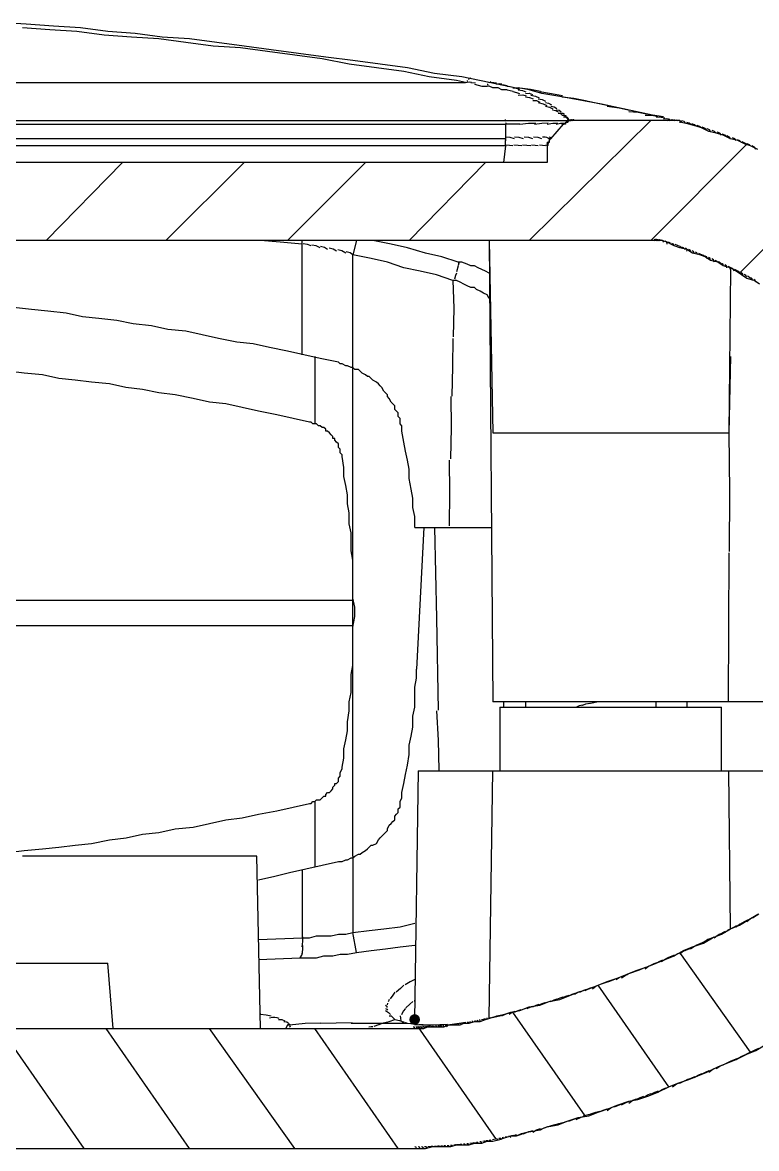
# Model space of a CAD drawing. Header units: millimetres. Extents: x 9 to 367, y 9 to 251.
# Drawn here: x 89.66 to 106.78, y 26.5 to 52.75 of the extents above; entities that cross this region are included whole.
import ezdxf

# ---------------------------------------------------------------- set-up
doc = ezdxf.new("R2010")
doc.units = ezdxf.units.MM
doc.layers.add('图层 1', color=7, linetype='Continuous')

msp = doc.modelspace()

# ---------------------------------------------------------------- hatches: boundary and pattern name
at = {"layer": '图层 1'}
h = msp.add_hatch(color=7, dxfattribs=at)
edge = h.paths.add_edge_path()
edge.add_arc((98.806035, 29.506192), 0.12506, 0, 360)

# ---------------------------------------------------------------- linework, layer by layer
at = {"layer": '图层 1', "color": 7, "lineweight": 25}
for points in [[(101.134404, 51.223404), (100.541737, 51.350051), (99.906737, 51.477404), (99.271737, 51.562071), (98.636737, 51.688718), (98.001737, 51.773737), (97.366737, 51.858404), (96.731737, 51.943071), (96.096737, 52.027737), (95.461737, 52.112404), (94.826737, 52.197071), (94.191737, 52.281737), (93.556737, 52.366404), (92.921737, 52.408384), (92.286737, 52.493404), (91.651737, 52.535737), (91.016737, 52.620404), (90.381737, 52.662737), (89.746737, 52.705071), (89.111737, 52.747051)], [(99.779596, 51.392561), (99.144596, 51.477227), (98.551929, 51.60458), (97.916929, 51.688894), (97.281929, 51.773561), (96.646929, 51.900561), (96.011929, 51.98558), (95.376929, 52.069894), (94.741929, 52.154561), (94.106929, 52.196894), (93.471929, 52.281914), (92.836929, 52.36658), (92.201929, 52.408561), (91.566929, 52.450894), (90.931929, 52.535561), (90.296929, 52.577894), (89.661929, 52.620228)], [(100.118263, 51.434929), (100.10521, 51.447277), (100.092157, 51.443749)], [(64.812404, 51.350192), (99.991404, 51.350192)], [(99.991298, 51.350192), (99.779631, 51.392526)], [(99.991298, 51.350192), (100.075391, 51.361349), (100.128529, 51.355837)], [(100.033702, 51.392561), (100.032644, 51.372805)], [(100.076071, 51.434929), (100.063018, 51.417996)], [(100.118263, 51.350192), (100.224449, 51.338903)], [(100.203, 51.308141), (100.372333, 51.265808)], [(100.372333, 51.265772), (100.499333, 51.265772)], [(100.499298, 51.308141), (100.515305, 51.310258), (100.505648, 51.291208)], [(100.711, 51.223404), (100.626333, 51.223404), (100.541667, 51.265737), (100.499333, 51.265737)], [(100.541667, 51.350192), (100.536728, 51.335023)], [(100.584035, 51.350192), (100.578832, 51.363069), (100.566749, 51.36007)], [(100.584035, 51.350192), (100.651725, 51.352265), (100.711741, 51.342431)], [(100.837929, 51.181035), (100.753263, 51.223369), (100.710929, 51.223369)], [(100.711, 51.308141), (100.773662, 51.324369), (100.835531, 51.314138)], [(100.795561, 51.308141), (100.896014, 51.296676), (100.966305, 51.279919)], [(100.965071, 51.181035), (100.880404, 51.181035), (100.838071, 51.181035)], [(100.965071, 51.265772), (101.035097, 51.25832), (101.104065, 51.238961)], [(100.965071, 51.181035), (101.105829, 51.143288)], [(101.092035, 51.223404), (101.174938, 51.213173), (101.248316, 51.190243)], [(101.134404, 51.223404), (101.219071, 51.223404)], [(101.218965, 51.181035), (101.3203, 51.16128), (101.398881, 51.133058)], [(101.473035, 51.181035), (101.219035, 51.223369)], [(101.261333, 51.223404), (101.508851, 51.1928), (101.742875, 51.148968)], [(101.769333, 51.096263), (101.473, 51.180929)], [(101.092035, 51.138667), (101.177231, 51.118161), (101.251844, 51.093158)], [(101.218965, 51.053894), (101.325019, 51.059671), (101.405937, 51.034491)], [(101.388298, 51.096263), (101.475081, 51.096483), (101.553398, 51.067335)], [(101.388298, 51.011526), (101.483901, 50.99887), (101.565745, 50.967428)], [(101.515263, 51.053894), (101.626608, 51.029464), (101.708585, 50.992864)], [(101.557631, 50.927141), (101.645605, 50.926039), (101.726965, 50.892922)], [(101.684737, 50.96951), (101.781442, 50.950239), (101.859362, 50.911654)], [(101.726965, 51.138667), (101.997942, 51.096069), (102.256484, 51.044475)], [(102.234929, 51.011526), (101.769263, 51.096192)], [(102.234929, 51.011526), (102.518651, 50.985155), (102.785968, 50.932856)], [(103.166298, 50.842369), (102.234965, 51.011349)], [(102.785298, 50.927141), (103.326812, 50.816369)], [(101.684737, 50.884737), (101.800713, 50.852943), (101.884409, 50.813476)], [(101.853894, 50.884737), (101.929741, 50.866437), (102.000297, 50.826176)], [(101.853894, 50.8), (101.953554, 50.77288), (102.02993, 50.734383)], [(101.981035, 50.8), (102.060454, 50.781788), (102.124263, 50.742144)], [(102.023404, 50.715263), (102.090784, 50.697007), (102.152873, 50.663404)], [(102.107965, 50.715263), (102.172479, 50.702122), (102.224029, 50.667285)], [(104.351596, 50.588474), (103.166263, 50.842474)], [(103.293263, 50.8), (103.571252, 50.759431), (103.823841, 50.706161)], [(103.801404, 50.672859), (104.015584, 50.658704), (104.213096, 50.618884)], [(62.526404, 50.461333), (102.446737, 50.461333)], [(100.922702, 50.461333), (100.926406, 50.486425)], [(100.922702, 50.461333), (100.929052, 50.451103)], [(100.922702, 50.418965), (100.930816, 50.400267)], [(101.261333, 50.376596), (101.456816, 50.400453), (101.630339, 50.404466)], [(101.6, 50.376596), (101.772552, 50.401202), (101.922086, 50.405171)], [(101.896263, 50.376596), (102.028863, 50.401908), (102.142149, 50.404466)], [(102.107965, 50.376596), (102.204582, 50.399306), (102.275534, 50.402702)], [(102.150369, 50.63049), (102.200551, 50.630226), (102.248088, 50.60509)], [(102.192737, 50.63049), (102.257119, 50.633004), (102.297159, 50.607207)], [(102.234929, 50.588474), (102.280482, 50.581551), (102.316774, 50.560605)], [(102.234929, 50.376596), (102.289434, 50.400144), (102.313246, 50.401996)], [(102.277298, 50.588474), (102.320205, 50.582301), (102.347501, 50.561311)], [(102.277298, 50.546106), (102.336521, 50.542093), (102.36267, 50.52882)], [(102.277298, 50.376596), (102.310944, 50.400673)], [(102.277298, 50.376596), (102.308783, 50.398336)], [(102.489, 50.461333), (102.446667, 50.461333), (102.404333, 50.461333), (102.362, 50.419), (102.319667, 50.419), (102.319667, 50.376667), (102.277333, 50.376667)], [(102.319667, 50.376596), (102.318564, 50.403143)], [(102.319667, 50.546106), (102.360148, 50.543548), (102.378933, 50.52882)], [(102.319667, 50.418965), (102.353886, 50.437838)], [(102.319667, 50.418965), (102.351284, 50.436119)], [(102.319667, 50.418965), (102.348639, 50.43409)], [(102.319667, 50.418965), (102.345905, 50.432106)], [(102.319667, 50.418965), (102.343391, 50.429945)], [(102.319667, 50.418965), (102.340613, 50.427916)], [(102.319667, 50.418965), (102.338143, 50.4258)], [(102.319667, 50.418965), (102.335542, 50.423904)], [(102.319667, 50.418965), (102.33294, 50.421743)], [(102.319667, 50.418965), (102.33047, 50.419582)], [(102.319667, 50.376596), (102.328001, 50.411962)], [(102.319667, 50.376596), (102.325664, 50.409757)], [(102.319667, 50.376596), (102.323194, 50.407773)], [(102.319667, 50.376596), (102.320857, 50.405436)], [(102.362071, 50.418965), (102.362026, 50.439646)], [(102.362071, 50.503737), (102.373271, 50.51754), (102.389234, 50.508323)], [(102.362071, 50.503737), (102.385618, 50.515688), (102.395937, 50.508323)], [(102.362071, 50.503737), (102.39554, 50.50237)], [(102.362071, 50.503737), (102.396643, 50.498313)], [(102.362071, 50.461333), (102.385392, 50.481194), (102.39704, 50.490834)], [(102.362071, 50.461333), (102.397172, 50.465082)], [(102.362071, 50.461333), (102.394129, 50.463538)], [(102.362071, 50.461333), (102.391042, 50.461995)], [(102.362071, 50.461333), (102.387956, 50.460451)], [(102.362071, 50.418965), (102.385133, 50.453449)], [(102.362071, 50.418965), (102.382091, 50.451861)], [(102.362071, 50.418965), (102.379268, 50.450494)], [(102.362071, 50.418965), (102.376226, 50.448774)], [(102.362071, 50.418965), (102.373448, 50.446922)], [(102.362071, 50.418965), (102.370493, 50.445379)], [(102.362071, 50.418965), (102.367847, 50.443527)], [(102.362071, 50.418965), (102.364805, 50.441675)], [(102.404263, 50.461333), (102.436939, 50.478399)], [(102.404263, 50.461333), (102.433676, 50.477429)], [(102.404263, 50.461333), (102.430457, 50.476238)], [(102.404263, 50.461333), (102.427326, 50.475136)], [(102.404263, 50.461333), (102.424107, 50.474033)], [(102.404263, 50.461333), (102.42102, 50.472799)], [(102.404263, 50.461333), (102.417801, 50.471564)], [(102.404263, 50.461333), (102.414714, 50.470329)], [(102.446631, 50.461333), (102.445485, 50.479325)], [(102.446631, 50.461333), (102.481292, 50.487086)], [(102.446631, 50.461333), (102.478029, 50.486601)], [(102.446631, 50.461333), (102.474765, 50.485984)], [(102.446631, 50.461333), (102.471546, 50.485499)], [(102.446631, 50.461333), (102.468151, 50.484749)], [(102.446631, 50.461333), (102.464932, 50.483999)], [(102.446631, 50.461333), (102.461669, 50.483338)], [(102.446631, 50.461333), (102.458449, 50.482588)], [(102.446631, 50.461333), (102.455186, 50.481794)], [(102.446631, 50.461333), (102.451967, 50.480868)], [(102.446631, 50.461333), (102.448704, 50.480251)], [(104.732631, 50.461333), (102.488965, 50.461333)], [(104.732631, 50.461333), (102.488965, 50.461333)], [(102.489, 50.461333), (102.522558, 50.489864)], [(102.489, 50.461333), (102.519339, 50.489732)], [(102.489, 50.461333), (102.515943, 50.489732)], [(102.489, 50.461333), (102.512857, 50.489688)], [(102.489, 50.461333), (102.509461, 50.489423)], [(102.489, 50.461333), (102.50633, 50.489247)], [(102.489, 50.461333), (102.502979, 50.48907)], [(102.489, 50.461333), (102.499716, 50.488762)], [(102.489, 50.461333), (102.496497, 50.488321)], [(102.489, 50.461333), (102.493233, 50.488012)], [(102.489, 50.461333), (102.489882, 50.487527)], [(104.182263, 50.588474), (104.340925, 50.585035), (104.476832, 50.558841)], [(104.605667, 50.546106), (104.351667, 50.588439)], [(104.436333, 50.546106), (104.552794, 50.538962), (104.638828, 50.521764)], [(104.605667, 50.503737), (104.678295, 50.508985), (104.726317, 50.501268)], [(104.690263, 50.461333), (104.73705, 50.492951), (104.756585, 50.494142)], [(105.028894, 50.418965), (104.986561, 50.461298), (104.944227, 50.461298), (104.901894, 50.461298), (104.859914, 50.461298), (104.817227, 50.461298), (104.774894, 50.461298), (104.732561, 50.461298)], [(104.732631, 50.461333), (104.760369, 50.489908)], [(104.775, 50.461333), (104.780997, 50.4896)], [(104.775, 50.461333), (104.796299, 50.489026)], [(104.817369, 50.461333), (104.81706, 50.488365)], [(104.817369, 50.461333), (104.83245, 50.487174)], [(104.859737, 50.461333), (104.853079, 50.485807)], [(104.859737, 50.461333), (104.86838, 50.484132)], [(104.859737, 50.461333), (104.883814, 50.482147)], [(104.901965, 50.461333), (104.904434, 50.480295)], [(104.901965, 50.461333), (104.919692, 50.477737)], [(104.944333, 50.461333), (104.940144, 50.474959)], [(104.944333, 50.461333), (104.955314, 50.472049)], [(104.944333, 50.461333), (104.970395, 50.468698)], [(104.986702, 50.418965), (105.005708, 50.456271)], [(105.028894, 50.418965), (105.025675, 50.452126)], [(106.806929, 49.784106), (106.637596, 49.868773), (106.510596, 49.911106), (106.341263, 49.99542), (106.171929, 50.038106), (106.002596, 50.122772), (105.833263, 50.165106), (105.663929, 50.207439), (105.494596, 50.291753), (105.367596, 50.334086), (105.198263, 50.376772), (105.028929, 50.419106)], [(105.113667, 50.418965), (105.089281, 50.43678), (105.034997, 50.454595)], [(105.240596, 50.376596), (105.209067, 50.400717), (105.15346, 50.419282)], [(63.923404, 50.376596), (100.922737, 50.376596)], [(101.261333, 50.376596), (100.922667, 50.376596)], [(100.922702, 50.376596), (100.922702, 50.037929)], [(101.981035, 50.037929), (102.277369, 50.376596)], [(101.981035, 50.037929), (102.277369, 50.376596)], [(105.367737, 50.334227), (105.328535, 50.363288), (105.272134, 50.383616)], [(105.494667, 50.291859), (105.448056, 50.325373), (105.390597, 50.346187)], [(105.621631, 50.249808), (105.567304, 50.286497), (105.508743, 50.308369)], [(105.706369, 50.207439), (105.681101, 50.246642), (105.626994, 50.269175)], [(105.833333, 50.165071), (105.799908, 50.205905), (105.744786, 50.229276)], [(105.960298, 50.122702), (105.918538, 50.164242), (105.862226, 50.188319)], [(106.087227, 50.080333), (106.037001, 50.121608), (105.97963, 50.14595)], [(100.922702, 50.037929), (63.923369, 50.037929)], [(100.922702, 49.868808), (63.923369, 49.868808)], [(100.922702, 49.868808), (100.880369, 49.487808)], [(100.922702, 49.995561), (100.92914, 50.043847), (100.930816, 50.074936)], [(100.922702, 49.953192), (100.929052, 50.018809)], [(100.922702, 49.868808), (100.925877, 49.917271), (100.926935, 49.953827)], [(101.092035, 49.868808), (101.017731, 49.882698), (100.925171, 49.884683)], [(101.134404, 50.037929), (101.033421, 50.070032), (100.930851, 50.074618)], [(101.303737, 49.868808), (101.216116, 49.882698), (101.116059, 49.884683)], [(101.345929, 50.037929), (101.245785, 50.069327), (101.136379, 50.074266)], [(101.515263, 49.868808), (101.422526, 49.882698), (101.320529, 49.884683)], [(101.557631, 50.037929), (101.464189, 50.069944), (101.357254, 50.073913)], [(101.684737, 49.868808), (101.618944, 49.882698), (101.527751, 49.884683)], [(101.769333, 50.037929), (101.687268, 50.066063), (101.580597, 50.07356)], [(101.853894, 49.868808), (101.790571, 49.883007), (101.71878, 49.885036)], [(101.938667, 50.037929), (101.887922, 50.065722), (101.849414, 50.076647), (101.817521, 50.077121), (101.786619, 50.07356)], [(101.896263, 49.868808), (101.890221, 49.882743), (101.864866, 49.885036)], [(101.896263, 49.953192), (101.934363, 49.96964)], [(101.896263, 49.953192), (101.932511, 49.964084)], [(101.896263, 49.953192), (101.930659, 49.958793)], [(101.896263, 49.911176), (101.928807, 49.947689)], [(101.896263, 49.911176), (101.927395, 49.942265)], [(101.896263, 49.911176), (101.925852, 49.936576)], [(101.896263, 49.911176), (101.924617, 49.930844)], [(101.896263, 49.911176), (101.923338, 49.925199)], [(101.896263, 49.911176), (101.92228, 49.919467)], [(101.896263, 49.868808), (101.921486, 49.908583)], [(101.896263, 49.868808), (101.92056, 49.902851)], [(101.896263, 49.868808), (101.919943, 49.897295)], [(101.896263, 49.868808), (101.919326, 49.89143)], [(101.896263, 49.868808), (101.918973, 49.885873)], [(101.896263, 49.868808), (101.896263, 49.487808)], [(101.896263, 49.868808), (101.896263, 49.487808)], [(101.981035, 50.037929), (101.938702, 50.037929), (101.938702, 49.995596), (101.938702, 49.953263), (101.896369, 49.953263), (101.896369, 49.911282), (101.896369, 49.868949)], [(101.938667, 50.037929), (101.975664, 50.04644)], [(101.938667, 50.037929), (101.972092, 50.041986)], [(101.938667, 49.995561), (101.968873, 50.031853)], [(101.938667, 49.995561), (101.96561, 50.027046)], [(101.938667, 49.995561), (101.962656, 50.022151)], [(101.938667, 49.995561), (101.959569, 50.016948)], [(101.938667, 49.995561), (101.956614, 50.012141)], [(101.938667, 49.995561), (101.953836, 50.006894)], [(101.938667, 49.995561), (101.954189, 50.005086)], [(101.938667, 49.953192), (101.948721, 49.991248)], [(101.938667, 49.953192), (101.946251, 49.985824)], [(101.938667, 49.953192), (101.944091, 49.980444)], [(101.938667, 49.953192), (101.941753, 49.974888)], [(101.981035, 50.037929), (101.993945, 50.051341), (101.986944, 50.061345), (101.967641, 50.068638), (101.943641, 50.073913)], [(101.981035, 50.037929), (101.999203, 50.068577)], [(101.981035, 50.037929), (101.995235, 50.0643)], [(101.981035, 50.037929), (101.99153, 50.059978)], [(101.981035, 50.037929), (101.987914, 50.055657)], [(101.981035, 50.037929), (101.98668, 50.055216)], [(106.172, 50.037929), (106.149863, 50.078322), (106.096506, 50.102841)], [(106.298929, 49.995561), (106.267841, 50.034014), (106.213204, 50.058708)], [(106.426071, 49.953192), (106.385501, 49.988779), (106.330115, 50.013517)], [(106.553, 49.911176), (106.446108, 49.967268)], [(106.637596, 49.868808), (106.614798, 49.896016), (106.562102, 49.920313)], [(106.764702, 49.784035), (106.731717, 49.84264), (106.677566, 49.871877)], [(101.896263, 49.487773), (62.949596, 49.487773)], [(101.896263, 49.487773), (62.949596, 49.487773)], [(104.393965, 47.667369), (60.451965, 47.667369)], [(104.393965, 47.667369), (60.451965, 47.667369)], [(96.181369, 47.582631), (95.673369, 47.624965), (95.207702, 47.667298)], [(96.181369, 47.582631), (96.181369, 47.624965), (96.181369, 47.667298)], [(96.181369, 45.000192), (96.181369, 47.582526)], [(96.393071, 47.540263), (96.303509, 47.572542), (96.202571, 47.588946)], [(96.604596, 47.497859), (96.508817, 47.540148), (96.407746, 47.559948)], [(96.773929, 47.45549), (96.707034, 47.504482), (96.611299, 47.526751)], [(97.451404, 47.667369), (97.366737, 47.328702)], [(99.822, 47.159228), (99.441, 47.286228), (99.06, 47.371247), (98.636667, 47.497894), (98.255667, 47.582561), (97.832333, 47.667228)], [(100.541667, 47.667369), (100.626333, 36.914702)], [(100.541667, 47.667369), (100.626333, 43.180035)], [(104.393965, 47.667369), (104.434402, 47.694488), (104.444412, 47.69806)], [(104.393965, 47.667369), (104.417557, 47.695106)], [(104.393965, 47.667369), (104.425891, 47.694841)], [(104.563298, 47.667369), (104.520965, 47.667369), (104.478631, 47.667369), (104.436298, 47.667369), (104.393965, 47.667369)], [(104.436333, 47.667369), (104.448195, 47.694003)], [(104.436333, 47.667369), (104.45653, 47.693386)], [(104.436333, 47.667369), (104.464864, 47.69246)], [(104.436333, 47.667369), (104.473199, 47.69149)], [(104.478737, 47.667369), (104.487072, 47.690255)], [(104.478737, 47.667369), (104.495362, 47.688888)], [(104.478737, 47.667369), (104.503564, 47.687345)], [(104.478737, 47.667369), (104.511898, 47.686066)], [(104.478737, 47.667369), (104.520233, 47.684214), (104.530243, 47.685713)], [(104.520929, 47.667369), (104.533718, 47.682185)], [(104.520929, 47.667369), (104.541876, 47.680025)], [(104.520929, 47.667369), (104.550034, 47.677687)], [(104.520929, 47.667369), (104.558059, 47.67535)], [(106.849298, 46.651474), (106.722298, 46.736141), (106.552965, 46.778122), (106.425965, 46.862788), (106.298965, 46.947808), (106.171965, 47.032474), (106.002631, 47.074808), (105.875631, 47.159122), (105.706298, 47.201455), (105.579298, 47.286474), (105.452298, 47.328808), (105.282965, 47.371141), (105.155965, 47.455455), (104.986631, 47.497788), (104.859631, 47.540122), (104.690298, 47.625141), (104.563298, 47.667474)], [(104.605667, 47.625), (104.601786, 47.659616), (104.567214, 47.675447)], [(104.690263, 47.582631), (104.690665, 47.613047), (104.681311, 47.631756), (104.665408, 47.642659), (104.646166, 47.649659)], [(104.775, 47.582631), (104.760801, 47.608649), (104.724906, 47.623554)], [(104.859737, 47.540263), (104.84029, 47.579906), (104.803646, 47.59706)], [(104.944333, 47.540263), (104.919507, 47.555873), (104.882244, 47.569896)], [(105.028894, 47.497859), (104.998688, 47.526037), (104.960808, 47.542309)], [(105.113667, 47.45549), (105.077904, 47.495839), (105.039231, 47.513699)], [(96.985631, 47.413474), (96.909123, 47.465509), (96.81277, 47.490027)], [(97.197333, 47.371106), (97.109492, 47.423185), (97.012125, 47.44907)], [(97.366667, 47.328737), (97.302726, 47.377641), (97.209681, 47.404584)], [(97.366667, 33.316474), (97.366667, 47.328808)], [(99.695035, 46.736176), (99.314035, 46.862824), (98.933035, 46.947843), (98.552035, 47.03251), (98.171035, 47.159157), (97.790035, 47.243824), (97.366702, 47.328843)], [(105.156035, 47.413474), (105.159298, 47.445202), (105.151449, 47.465156), (105.136192, 47.477173), (105.11723, 47.485088)], [(105.240596, 47.413474), (105.230189, 47.439227), (105.195441, 47.455455)], [(105.325369, 47.371106), (105.308788, 47.40753), (105.273157, 47.425434)], [(105.409929, 47.328737), (105.387352, 47.37526), (105.351016, 47.395059)], [(105.494667, 47.328737), (105.428344, 47.364368)], [(105.579263, 47.286333), (105.54372, 47.314732), (105.505532, 47.332547)], [(105.621631, 47.243965), (105.616384, 47.281315), (105.582826, 47.300409)], [(105.706369, 47.201596), (105.69433, 47.247016), (105.659802, 47.267566)], [(99.822, 47.074808), (99.782489, 46.937224)], [(100.541667, 46.905333), (100.457, 46.947667), (100.372333, 46.99), (100.287667, 47.032333), (100.203, 47.074667), (100.118333, 47.074667), (100.033667, 47.117), (99.906667, 47.159333), (99.822, 47.159333)], [(99.822, 47.159228), (99.833642, 47.135195), (99.823058, 47.086555)], [(105.790965, 47.159228), (105.772003, 47.212585), (105.736637, 47.234722)], [(105.875702, 47.159228), (105.849596, 47.18282), (105.812907, 47.200855)], [(105.960298, 47.116859), (105.926828, 47.147286), (105.88939, 47.166601)], [(106.002667, 47.074808), (105.99883, 47.111408), (105.965625, 47.131605)], [(106.087227, 47.032439), (106.075718, 47.074817), (106.041719, 47.096292)], [(106.172, 46.990071), (106.152465, 47.038004), (106.117319, 47.060273)], [(106.172, 46.990071), (106.129667, 43.180071)], [(106.256737, 46.947702), (106.229, 47.000619), (106.192532, 47.023902)], [(106.341298, 46.947702), (106.26792, 46.98686)], [(100.541667, 46.312772), (100.499333, 46.397086), (100.414667, 46.43942), (100.33, 46.481753), (100.245333, 46.524439), (100.203, 46.566773), (100.118333, 46.566773), (100.033667, 46.609106), (99.949, 46.651439), (99.864333, 46.693773), (99.779667, 46.736106), (99.695, 46.736106)], [(99.695035, 46.736176), (99.715364, 46.090505), (99.705266, 45.423137)], [(99.779596, 46.905333), (99.758738, 46.847478), (99.735499, 46.765281)], [(106.383702, 46.905333), (106.37625, 46.929895), (106.343132, 46.949431)], [(106.468263, 46.862929), (106.452035, 46.891108), (106.417816, 46.911613)], [(106.553, 46.820561), (106.527688, 46.851826), (106.492322, 46.872772)], [(106.637596, 46.778192), (106.6032, 46.812147), (106.566688, 46.833931)], [(106.679965, 46.736176), (106.673174, 46.77216), (106.640454, 46.794385)], [(106.764702, 46.693808), (106.74821, 46.731687), (106.714255, 46.754486)], [(97.028, 44.831035), (96.604667, 44.915702), (96.223667, 45.000016), (95.842667, 45.085035), (95.419333, 45.169702), (95.038333, 45.254369), (94.657333, 45.296702), (94.234, 45.381369), (93.853, 45.466035), (93.472, 45.550702), (93.048667, 45.593035), (92.667667, 45.677702), (92.244333, 45.720035), (91.863333, 45.804702), (91.44, 45.847035), (91.059, 45.889369), (90.678, 45.974035), (90.254667, 46.016369), (89.873667, 46.058349), (89.450333, 46.101035)], [(99.695035, 45.381192), (99.688288, 44.72604), (99.673869, 44.038873)], [(96.477667, 44.958141), (96.477667, 43.391808)], [(106.172, 44.958141), (106.129667, 43.180141)], [(96.350702, 43.434035), (95.969702, 43.518702), (95.588702, 43.603016), (95.165369, 43.688035), (94.784369, 43.772702), (94.403369, 43.857369), (94.022369, 43.899702), (93.641369, 43.984369), (93.218035, 44.069035), (92.837035, 44.111369), (92.456035, 44.196035), (92.075035, 44.238369), (91.694035, 44.323035), (91.270702, 44.365369), (90.889702, 44.407702), (90.508702, 44.450035), (90.127702, 44.534702), (89.704369, 44.577035), (89.323369, 44.619369)], [(98.509737, 43.222157), (98.509737, 43.26449), (98.509737, 43.349157), (98.467404, 43.39149), (98.467404, 43.47651), (98.467404, 43.518843), (98.425071, 43.561176), (98.425071, 43.64549), (98.382737, 43.687824), (98.340404, 43.730157), (98.340404, 43.815176), (98.298071, 43.85751), (98.255737, 43.899843), (98.213404, 43.984157), (98.171071, 44.02649), (98.171071, 44.068824), (98.128737, 44.11151), (98.086404, 44.153843), (98.044071, 44.23851), (98.001737, 44.28049), (97.959404, 44.322824), (97.917071, 44.365157), (97.832404, 44.40749), (97.790071, 44.449824), (97.747737, 44.49251), (97.705404, 44.49251), (97.663071, 44.534843), (97.578404, 44.577176), (97.536071, 44.61951), (97.493737, 44.66149), (97.409071, 44.66149), (97.366737, 44.703824), (97.324404, 44.703824), (97.239737, 44.746157), (97.197404, 44.746157), (97.112737, 44.78849), (97.070404, 44.78849), (97.028071, 44.831176)], [(99.652667, 44.026596), (99.65496, 43.307679), (99.641378, 42.579502)], [(97.112596, 42.629596), (97.112596, 42.671929), (97.070263, 42.714263), (97.070263, 42.756596), (97.070263, 42.798929), (97.027929, 42.841616), (97.027929, 42.883596), (97.027929, 42.925929), (96.985596, 42.968263), (96.943263, 43.010596), (96.943263, 43.052929), (96.900929, 43.052929), (96.900929, 43.095263), (96.858596, 43.137596), (96.816263, 43.180282), (96.773929, 43.222263), (96.731596, 43.222263), (96.731596, 43.264596), (96.689263, 43.306929), (96.646929, 43.306929), (96.604596, 43.349263), (96.562263, 43.349263), (96.519929, 43.391596), (96.477596, 43.391596), (96.435263, 43.391596), (96.392929, 43.433929), (96.350596, 43.433929)], [(98.806035, 40.978737), (98.806035, 41.232737), (98.763702, 41.444404), (98.763702, 41.656071), (98.721369, 41.867737), (98.679035, 42.121737), (98.679035, 42.333404), (98.636702, 42.544718), (98.594369, 42.756737), (98.552035, 42.968404), (98.509702, 43.222051)], [(100.626404, 43.180141), (106.129737, 43.180141)], [(106.129596, 43.180141), (106.147279, 41.80713), (106.140885, 40.414011)], [(97.112596, 35.390772), (97.154929, 35.602439), (97.154929, 35.813753), (97.197263, 36.025772), (97.239596, 36.237086), (97.239596, 36.449106), (97.281929, 36.703106), (97.281929, 36.91442), (97.324263, 37.126439), (97.324263, 37.338106), (97.324263, 37.549772), (97.366596, 37.761439), (97.366596, 38.015086), (97.366596, 38.227106), (97.366596, 38.438772), (97.366596, 38.650086), (97.408929, 38.904439), (97.408929, 39.116106), (97.366596, 39.327772), (97.366596, 39.539439), (97.366596, 39.750753), (97.366596, 40.005106), (97.366596, 40.216772), (97.324263, 40.428086), (97.324263, 40.640106), (97.324263, 40.85142), (97.281929, 41.063439), (97.281929, 41.317439), (97.239596, 41.528753), (97.239596, 41.740772), (97.197263, 41.952439), (97.154929, 42.163753), (97.154929, 42.375772), (97.112596, 42.629772)], [(99.610298, 42.544859), (99.620044, 41.790885), (99.60677, 41.010981)], [(98.806035, 40.978737), (100.584035, 40.978737)], [(99.017737, 40.978737), (98.848404, 37.676737)], [(99.271631, 40.978737), (99.316037, 38.86088), (99.350654, 36.718946)], [(106.129596, 40.386176), (106.126421, 38.662725), (106.114779, 36.918371)], [(67.437071, 39.285474), (97.366737, 39.285474)], [(67.437071, 38.692561), (97.366737, 38.692561)], [(98.509737, 34.797859), (98.552071, 35.009878), (98.594404, 35.221192), (98.636737, 35.433212), (98.678718, 35.687212), (98.678718, 35.898526), (98.721404, 36.110545), (98.763737, 36.321859), (98.763737, 36.575859), (98.806071, 36.787878), (98.806071, 36.999192), (98.806071, 37.253192), (98.848404, 37.465212), (98.848404, 37.676526)], [(107.315071, 36.914526), (100.626404, 36.914526)], [(100.795561, 36.787773), (105.960227, 36.787773)], [(100.795561, 36.787773), (100.795561, 35.306106)], [(100.880333, 36.914526), (100.880333, 36.787878)], [(101.388298, 36.914526), (101.388298, 36.787878)], [(102.573596, 36.787773), (102.652927, 36.828607), (102.70871, 36.84457)], [(102.700702, 36.830141), (102.79604, 36.861671), (102.885557, 36.881294)], [(102.870035, 36.872157), (102.984909, 36.8991), (103.088405, 36.918371)], [(104.436333, 36.787773), (104.436333, 36.91442)], [(105.156035, 36.914526), (105.156035, 36.787878)], [(105.960298, 35.306035), (105.960298, 36.787702)], [(99.314, 36.703), (99.35673, 36.01817), (99.372208, 35.321169)], [(96.350702, 34.543965), (96.393035, 34.543965), (96.435369, 34.586298), (96.477702, 34.586298), (96.520035, 34.628631), (96.562369, 34.628631), (96.604702, 34.628631), (96.647035, 34.670965), (96.689369, 34.713298), (96.731702, 34.713298), (96.731702, 34.755631), (96.774035, 34.797965), (96.816369, 34.797965), (96.858702, 34.840298), (96.901035, 34.882631), (96.901035, 34.924965), (96.943369, 34.967298), (96.943369, 35.009631), (96.985702, 35.009631), (97.028035, 35.051965), (97.028035, 35.094651), (97.028035, 35.136631), (97.070369, 35.178965), (97.070369, 35.221298), (97.070369, 35.263631), (97.112702, 35.348298), (97.112702, 35.390631)], [(98.890596, 35.306035), (98.805929, 29.506369)], [(98.890596, 35.306035), (107.865263, 35.306035)], [(100.541667, 29.548596), (100.626333, 35.305929)], [(106.172, 31.622859), (106.129667, 35.305859)], [(97.028, 33.189369), (97.070333, 33.189369), (97.112667, 33.189369), (97.197333, 33.231702), (97.239667, 33.231702), (97.324333, 33.274035), (97.366667, 33.274035), (97.409, 33.316369), (97.493667, 33.358349), (97.536, 33.358349), (97.578333, 33.401035), (97.663, 33.443369), (97.705333, 33.485702), (97.747667, 33.528035), (97.79, 33.570369), (97.832333, 33.570369), (97.917, 33.612702), (97.959333, 33.697016), (98.001667, 33.739702), (98.044, 33.782035), (98.086333, 33.824369), (98.128667, 33.866702), (98.171, 33.909035), (98.171, 33.951369), (98.213333, 34.036035), (98.255667, 34.078369), (98.298, 34.120702), (98.340333, 34.163035), (98.340333, 34.247702), (98.382667, 34.290035), (98.425, 34.332369), (98.425, 34.416683), (98.467333, 34.459369), (98.467333, 34.544035), (98.467333, 34.586369), (98.509667, 34.671035), (98.509667, 34.713369), (98.509667, 34.798035)], [(89.323404, 33.400965), (89.704404, 33.443298), (90.127737, 33.485631), (90.508737, 33.527965), (90.889737, 33.570298), (91.270737, 33.612631), (91.694071, 33.697298), (92.075071, 33.739631), (92.456071, 33.824298), (92.837071, 33.866631), (93.218071, 33.951298), (93.641404, 33.993631), (94.022404, 34.078298), (94.403404, 34.162965), (94.784404, 34.205298), (95.165404, 34.289965), (95.588737, 34.374984), (95.969737, 34.459298), (96.350737, 34.543965)], [(96.477667, 34.586333), (96.477667, 33.062333)], [(95.123035, 33.316474), (89.662035, 33.316474)], [(95.207631, 29.294667), (95.122965, 33.316333)], [(95.165263, 32.765965), (95.546263, 32.850631), (95.884929, 32.935298), (96.265929, 33.019965), (96.646929, 33.104631), (97.027929, 33.189298)], [(97.366667, 33.316474), (97.366667, 31.538474)], [(96.181369, 32.977843), (96.181369, 31.41151)], [(100.584035, 29.548596), (100.795702, 29.590929), (101.049702, 29.675596), (101.261369, 29.717929), (101.473035, 29.802949), (101.727035, 29.844929), (101.938702, 29.929596), (102.192702, 29.971929), (102.404369, 30.056596), (102.616035, 30.141616), (102.870035, 30.225929), (103.081702, 30.310596), (103.293369, 30.395263), (103.547369, 30.480282), (103.759035, 30.564596), (103.970702, 30.649263), (104.224702, 30.733929), (104.436369, 30.818949), (104.648035, 30.903263), (104.859702, 30.987929), (105.071369, 31.114929), (105.283035, 31.199949), (105.537035, 31.284263), (105.748702, 31.411263), (105.960369, 31.496282), (106.172035, 31.622929), (106.383702, 31.707596), (106.595369, 31.834596), (106.807035, 31.961596)], [(106.298929, 31.665263), (106.379583, 31.72669), (106.446743, 31.764041)], [(106.426071, 31.75), (106.50915, 31.795993), (106.576354, 31.831139)], [(106.553, 31.792369), (106.638108, 31.860367), (106.705753, 31.89926)], [(106.679965, 31.877141), (106.76688, 31.930719), (106.834481, 31.968158)], [(96.181369, 31.411333), (96.350702, 31.411333), (96.520035, 31.453667), (96.689369, 31.453667), (96.858702, 31.453667), (97.028035, 31.496), (97.197369, 31.496), (97.366702, 31.538333)], [(97.366667, 31.538474), (97.747667, 31.580455), (98.086333, 31.622788), (98.467333, 31.665122), (98.806, 31.750141)], [(97.451404, 31.072702), (97.366737, 31.538369)], [(105.790965, 31.411333), (105.85861, 31.466587), (105.924668, 31.501997)], [(105.918071, 31.496106), (106.055654, 31.566309)], [(106.045035, 31.538474), (106.119736, 31.595492), (106.186499, 31.631608)], [(106.172, 31.622859), (106.250052, 31.663296), (106.316992, 31.697648)], [(95.165263, 31.368965), (96.181263, 31.411298)], [(96.181369, 31.199808), (96.19914, 31.327469), (96.197596, 31.432641)], [(97.451404, 31.072702), (97.790071, 31.115035), (98.128737, 31.157369), (98.467404, 31.199702), (98.806071, 31.241683)], [(105.240596, 31.157439), (105.327291, 31.216221), (105.396524, 31.250925)], [(105.367737, 31.241859), (105.459504, 31.280444), (105.529309, 31.312414)], [(105.494667, 31.284228), (105.591019, 31.340143), (105.661178, 31.374891)], [(105.621631, 31.368965), (105.722305, 31.405654), (105.793081, 31.438109)], [(96.139, 30.945561), (96.308333, 30.945561), (96.52, 30.945561), (96.689333, 30.987894), (96.901, 30.987894), (97.070333, 31.030227), (97.239667, 31.030227), (97.451333, 31.072561)], [(96.139, 30.945561), (96.175821, 31.008708), (96.188036, 31.063389)], [(96.181369, 31.030333), (96.195877, 31.142605), (96.201124, 31.230006)], [(104.690263, 30.945561), (104.791422, 30.981191), (104.863477, 31.01153)], [(104.859737, 30.987929), (104.929852, 31.037583), (104.997321, 31.069774)], [(104.986702, 31.030333), (105.062637, 31.094848), (105.130635, 31.129464)], [(105.113667, 31.115071), (105.195158, 31.157757), (105.26395, 31.189859)], [(83.184929, 30.818808), (91.651596, 30.818808)], [(91.778737, 29.294667), (91.651737, 30.818667)], [(95.165263, 30.903192), (96.138929, 30.945526)], [(104.012929, 30.649298), (104.116778, 30.697629), (104.189671, 30.727968)], [(104.182263, 30.691667), (104.256434, 30.750889), (104.324785, 30.783389)], [(104.309404, 30.776404), (104.390543, 30.81005), (104.46004, 30.839198)], [(104.436333, 30.818808), (104.524395, 30.864669), (104.594731, 30.895713)], [(104.563298, 30.861176), (104.657975, 30.920046), (104.729104, 30.953251)], [(103.335631, 30.395404), (103.435864, 30.435576), (103.508845, 30.462784)], [(103.504965, 30.437772), (103.576755, 30.485618), (103.64537, 30.514678)], [(103.631929, 30.480141), (103.711922, 30.536233), (103.78186, 30.566924)], [(103.759035, 30.564526), (103.847186, 30.592836), (103.918138, 30.619559)], [(103.886, 30.606929), (103.982132, 30.644985), (104.053922, 30.673252)], [(98.551965, 30.310631), (98.47281, 30.232491), (98.372754, 30.145884)], [(98.806035, 30.437772), (98.700819, 30.387237), (98.586607, 30.312889)], [(102.658333, 30.141474), (102.749659, 30.189629), (102.821669, 30.216616)], [(102.785298, 30.183526), (102.886192, 30.236486), (102.95957, 30.264312)], [(102.954596, 30.225894), (103.027886, 30.283882), (103.097471, 30.31303)], [(103.081737, 30.310631), (103.164111, 30.33731), (103.234843, 30.362137)], [(103.208702, 30.353), (103.30016, 30.385941), (103.372038, 30.412267)], [(98.213298, 29.972), (98.206551, 29.953744), (98.188956, 29.919083)], [(98.340263, 30.141474), (98.293917, 30.071801), (98.23196, 29.991544)], [(98.763667, 29.929596), (98.692626, 29.868169), (98.601742, 29.776843)], [(98.806035, 29.929596), (98.806388, 29.95698)], [(101.811702, 29.887227), (101.915463, 29.922638), (101.989855, 29.946141)], [(101.981035, 29.929596), (102.058558, 29.965491), (102.129202, 29.989216)], [(102.107965, 29.972), (102.195983, 30.009042), (102.268126, 30.033383)], [(102.234929, 30.014369), (102.333266, 30.053306), (102.406732, 30.078221)], [(102.404263, 30.056737), (102.475744, 30.098012), (102.545374, 30.123412)], [(102.531369, 30.099106), (102.612728, 30.143379), (102.683769, 30.169661)], [(98.128737, 29.844859), (98.154975, 29.817122), (98.158723, 29.784887)], [(98.128737, 29.760474), (98.158856, 29.75117), (98.170718, 29.724138)], [(98.128737, 29.718071), (98.194001, 29.668241), (98.239157, 29.621057)], [(98.170929, 29.887227), (98.164579, 29.850186)], [(98.594333, 29.760474), (98.539212, 29.698077), (98.495203, 29.612661)], [(100.837929, 29.590965), (100.936972, 29.641588), (101.011143, 29.664695)], [(101.007263, 29.633333), (101.080861, 29.679547), (101.151549, 29.702478)], [(101.134404, 29.675702), (101.219423, 29.718432), (101.291743, 29.741319)], [(101.261333, 29.718071), (101.357906, 29.758067), (101.431725, 29.780865)], [(101.430667, 29.760474), (101.501443, 29.798178), (101.571425, 29.820799)], [(101.557631, 29.802843), (101.639696, 29.839047), (101.711442, 29.861757)], [(101.684737, 29.844859), (101.777694, 29.880489), (101.850543, 29.90342)], [(95.207631, 29.633333), (95.228225, 29.639639)], [(95.207631, 29.633333), (95.345744, 29.615783), (95.460573, 29.590294)], [(95.419333, 29.548596), (95.488571, 29.560613), (95.545936, 29.560061), (95.595298, 29.550779), (95.640525, 29.536602)], [(95.631035, 29.506192), (95.708558, 29.506545), (95.777085, 29.479381)], [(95.757965, 29.463824), (95.821773, 29.450859), (95.867326, 29.420432)], [(95.842737, 29.379439), (95.877971, 29.402414), (95.89389, 29.393903)], [(95.884929, 29.379439), (96.255258, 29.41873), (96.607066, 29.427064)], [(96.604596, 29.421808), (97.345429, 29.434155)], [(97.324298, 29.421808), (97.705298, 29.421808)], [(97.705333, 29.421808), (98.044, 29.421808)], [(98.043965, 29.421808), (98.021652, 29.406815), (97.968117, 29.381238)], [(98.043965, 29.421808), (98.213298, 29.463788)], [(98.043965, 29.421808), (98.128631, 29.421808), (98.213298, 29.421808)], [(98.213298, 29.590965), (98.255631, 29.590965)], [(98.213298, 29.463824), (98.340298, 29.506157)], [(98.213298, 29.421808), (98.297965, 29.421808), (98.424965, 29.421808)], [(98.255667, 29.590965), (98.340333, 29.506298)], [(98.340263, 29.506192), (98.452005, 29.483041), (98.538877, 29.456451)], [(98.425, 29.421808), (98.509667, 29.421808)], [(98.467369, 29.590965), (98.476012, 29.541179), (98.482538, 29.474195)], [(98.509737, 29.421808), (98.544927, 29.449413), (98.558421, 29.451088)], [(98.509737, 29.421808), (98.594404, 29.421808)], [(98.551965, 29.421808), (98.595312, 29.437198), (98.634162, 29.431686)], [(98.594333, 29.421808), (98.71635, 29.413562), (98.809528, 29.402405)], [(98.763667, 29.294667), (98.890667, 29.294667), (99.017667, 29.294667), (99.102333, 29.337), (99.229333, 29.337), (99.356333, 29.337), (99.483333, 29.337), (99.610333, 29.379333), (99.737333, 29.379333), (99.864333, 29.379333), (99.949, 29.421667), (100.076, 29.421667), (100.203, 29.463647), (100.33, 29.463647), (100.457, 29.506333), (100.584, 29.548667)], [(98.806035, 29.506192), (98.829539, 29.44913), (98.860716, 29.393656)], [(99.187071, 29.379439), (99.39543, 29.388215), (99.574421, 29.398842)], [(99.568071, 29.379439), (99.786087, 29.415467), (99.998812, 29.44435)], [(99.779596, 29.379439), (99.770953, 29.396417), (99.745377, 29.395667)], [(99.822, 29.379439), (99.826013, 29.403031), (99.802244, 29.403075)], [(99.906737, 29.379439), (99.886232, 29.410395), (99.859112, 29.411189)], [(99.948929, 29.421808), (99.915768, 29.419691)], [(99.991298, 29.421808), (99.972248, 29.428863)], [(100.076071, 29.421808), (100.056183, 29.439711), (100.029151, 29.438036)], [(100.118263, 29.421808), (100.110722, 29.448619), (100.085454, 29.447913)], [(100.160631, 29.463824), (100.141934, 29.458179)], [(100.245404, 29.463824), (100.225207, 29.47229), (100.198132, 29.469115)], [(100.287596, 29.463824), (100.279615, 29.482256), (100.254435, 29.480051)], [(100.329965, 29.463824), (100.337153, 29.483904), (100.324012, 29.494036), (100.310562, 29.491693)], [(100.414702, 29.506192), (100.366724, 29.50337)], [(100.456929, 29.506192), (100.447713, 29.519554), (100.422357, 29.515717)], [(100.499298, 29.506192), (100.501812, 29.530843), (100.478131, 29.52877)], [(100.584035, 29.548596), (100.533941, 29.541893)], [(100.584035, 29.548596), (100.730438, 29.591282)], [(100.711, 29.590965), (100.798048, 29.609309), (100.870808, 29.627654)], [(66.082263, 29.294667), (98.763596, 29.294667)], [(66.082263, 29.294667), (98.763596, 29.294667)], [(95.842737, 29.379439), (95.800404, 29.294772)], [(95.842737, 29.379439), (95.885071, 29.379439)], [(95.884929, 29.379439), (95.900716, 29.381688)], [(95.884929, 29.337071), (95.908962, 29.358987)], [(95.884929, 29.337071), (95.90786, 29.349021)], [(97.832263, 29.337071), (97.793193, 29.334337), (97.737718, 29.332132)], [(97.959404, 29.379439), (97.853218, 29.344161)], [(98.806035, 29.294667), (98.799068, 29.327387), (98.77358, 29.332061)], [(98.806035, 29.379439), (98.90693, 29.390331), (99.005707, 29.3872)], [(98.848404, 29.294667), (98.856959, 29.316484), (98.854401, 29.327651), (98.830765, 29.332061)], [(98.848404, 29.337071), (98.933071, 29.337071), (99.017737, 29.337071), (99.102404, 29.337071), (99.187071, 29.379404)], [(98.932965, 29.294667), (98.914929, 29.328401), (98.888162, 29.332767)], [(98.975369, 29.294667), (98.97043, 29.329592), (98.945382, 29.333825)], [(98.975369, 29.379439), (99.111982, 29.383496), (99.225841, 29.384378)], [(99.017737, 29.337071), (99.002568, 29.335659)], [(99.102298, 29.337071), (99.086379, 29.338482), (99.059612, 29.337776)], [(99.144667, 29.337071), (99.116797, 29.340246)], [(99.229263, 29.337071), (99.174229, 29.343068)], [(99.271631, 29.337071), (99.257873, 29.346243), (99.231415, 29.34589)], [(99.314, 29.337071), (99.313206, 29.349771), (99.2886, 29.349771)], [(99.398596, 29.337071), (99.373769, 29.353607), (99.346032, 29.354004)], [(99.440965, 29.337071), (99.429103, 29.357664), (99.403217, 29.358943)], [(99.483333, 29.337071), (99.484436, 29.362338), (99.460403, 29.363529)], [(99.568071, 29.337071), (99.545052, 29.367409), (99.517271, 29.369173)], [(99.610298, 29.379439), (99.600244, 29.377808), (99.574315, 29.374853)], [(99.652667, 29.379439), (99.6315, 29.381556)], [(99.737227, 29.379439), (99.715884, 29.38967), (99.688191, 29.388259)], [(101.176596, 26.797), (101.430596, 26.881667), (101.684596, 26.924), (101.896263, 27.008667), (102.150263, 27.051), (102.361929, 27.135667), (102.615929, 27.220333), (102.869929, 27.262667), (103.081596, 27.347333), (103.335596, 27.432), (103.547263, 27.516667), (103.801263, 27.601333), (104.012929, 27.643667), (104.266929, 27.728333), (104.478596, 27.813), (104.732596, 27.94), (104.944263, 28.024667), (105.198263, 28.109333), (105.409929, 28.194), (105.621596, 28.278667), (105.875596, 28.405667), (106.087263, 28.490333), (106.298929, 28.575), (106.552929, 28.702), (106.764596, 28.786667), (106.976263, 28.913667)], [(106.298929, 28.575), (106.416404, 28.641675), (106.504246, 28.684008)], [(106.468263, 28.659737), (106.58199, 28.718827), (106.668993, 28.759926)], [(106.637596, 28.74451), (106.747398, 28.796633), (106.833388, 28.837643)], [(105.664, 28.278737), (105.755634, 28.347926), (105.840389, 28.388804)], [(105.833333, 28.363474), (105.92263, 28.421374), (106.0069, 28.460488)], [(106.002667, 28.447859), (106.173058, 28.533937)], [(106.172, 28.532631), (106.338864, 28.608479)], [(104.986702, 28.024808), (105.083495, 28.073491), (105.169441, 28.109474)], [(105.156035, 28.109228), (105.251903, 28.143315), (105.337716, 28.177666)], [(105.325369, 28.151596), (105.420266, 28.208923), (105.505638, 28.247199)], [(105.494667, 28.236333), (105.58802, 28.280563), (105.673172, 28.317119)], [(104.309404, 27.770561), (104.406153, 27.8136), (104.492848, 27.847114)], [(104.478737, 27.812929), (104.575927, 27.874533), (104.662534, 27.911002)], [(104.648035, 27.897702), (104.745358, 27.941799), (104.831833, 27.976371)], [(104.817369, 27.940071), (104.914647, 28.004585), (105.000813, 28.042376)], [(103.631929, 27.516667), (103.724093, 27.568481), (103.810435, 27.600981)], [(103.801404, 27.559035), (103.894846, 27.625754), (103.981673, 27.660988)], [(103.970561, 27.643808), (104.065634, 27.689316), (104.152241, 27.722124)], [(104.140071, 27.686176), (104.23607, 27.74853), (104.322809, 27.783896)], [(102.743071, 27.262773), (102.860193, 27.290686), (102.950857, 27.317806)], [(102.912227, 27.305141), (103.032437, 27.343417), (103.123541, 27.372169)], [(103.081737, 27.347157), (103.204372, 27.39681), (103.295521, 27.427943)], [(103.293263, 27.389526), (103.381325, 27.451438), (103.467535, 27.484776)], [(103.462596, 27.474298), (103.638985, 27.542384)], [(101.896263, 27.008526), (101.996187, 27.036219), (102.084999, 27.060737)], [(102.065596, 27.050894), (102.169357, 27.084099), (102.258566, 27.110161)], [(102.234929, 27.093263), (102.342394, 27.133127), (102.432132, 27.160291)], [(102.404263, 27.135631), (102.515123, 27.18286), (102.605346, 27.211831)], [(102.573596, 27.178), (102.687808, 27.233607), (102.778207, 27.264078)], [(98.806035, 26.500702), (98.933035, 26.500702), (99.060035, 26.500702), (99.229369, 26.543035), (99.356369, 26.543035), (99.483369, 26.543035), (99.652702, 26.543035), (99.779702, 26.585369), (99.949035, 26.585369), (100.076035, 26.585369), (100.203035, 26.627702), (100.372369, 26.627702), (100.499369, 26.669683), (100.626369, 26.669683), (100.795702, 26.712369), (100.922702, 26.754702), (101.049702, 26.797035), (101.176702, 26.797035)], [(101.049631, 26.754596), (101.027406, 26.781936), (100.992481, 26.778585)], [(101.134404, 26.797), (101.10261, 26.802115), (101.066318, 26.795589)], [(101.176596, 26.797), (101.172275, 26.817637), (101.139907, 26.812875)], [(101.176596, 26.797), (101.29632, 26.84855), (101.388263, 26.874964)], [(101.345929, 26.839369), (101.414054, 26.871086), (101.47024, 26.892814), (101.518421, 26.907929), (101.562535, 26.919802)], [(101.557631, 26.881737), (101.649221, 26.937741), (101.736842, 26.965698)], [(101.726965, 26.924106), (101.822744, 26.983858), (101.911115, 27.012653)], [(98.848404, 26.500702), (98.843377, 26.532805), (98.810304, 26.537391)], [(98.932965, 26.500702), (98.920221, 26.532937), (98.886045, 26.537391)], [(99.017737, 26.500702), (98.9971, 26.533951), (98.961646, 26.538096)], [(99.102298, 26.500702), (99.073944, 26.535451), (99.037387, 26.539507)], [(99.187071, 26.543071), (99.11334, 26.541659)], [(99.229263, 26.543071), (99.189046, 26.544482)], [(99.314, 26.543071), (99.299227, 26.548406), (99.264611, 26.547657)], [(99.398596, 26.543071), (99.376107, 26.551758), (99.340388, 26.551184)], [(99.483333, 26.543071), (99.452994, 26.555726), (99.416306, 26.555418)], [(99.525702, 26.543071), (99.524511, 26.560313), (99.491835, 26.560357)], [(99.610298, 26.543071), (99.60139, 26.565207), (99.567612, 26.565648)], [(99.695035, 26.543071), (99.678102, 26.570764), (99.643177, 26.571998)], [(99.779596, 26.585474), (99.754813, 26.582079), (99.718918, 26.578419)], [(99.864369, 26.585474), (99.794519, 26.585827)], [(99.906737, 26.585474), (99.902945, 26.595485), (99.870048, 26.593588)], [(99.991298, 26.585474), (99.97948, 26.603157), (99.945437, 26.602055)], [(100.076071, 26.585474), (100.056095, 26.611271), (100.021037, 26.610874)], [(100.160631, 26.627843), (100.096073, 26.620435)], [(100.245404, 26.627843), (100.171673, 26.630312)], [(100.287596, 26.627843), (100.279967, 26.64363), (100.246674, 26.640896)], [(100.372333, 26.627843), (100.35637, 26.653508), (100.321886, 26.652185)], [(100.456929, 26.669859), (100.432367, 26.669374), (100.396957, 26.663862)], [(100.541667, 26.669859), (100.508594, 26.680354), (100.471817, 26.676562)], [(100.584035, 26.669859), (100.579229, 26.691731), (100.546641, 26.689262)], [(100.668631, 26.712227), (100.655049, 26.709229), (100.621359, 26.703055)], [(100.753369, 26.712227), (100.730791, 26.721532), (100.695513, 26.716814)], [(100.837929, 26.712227), (100.806444, 26.734629), (100.770196, 26.73163)], [(100.880333, 26.754596), (100.84435, 26.746835)], [(100.965071, 26.754596), (100.952106, 26.767428), (100.918504, 26.762004)], [(66.040071, 26.500702), (98.806071, 26.500702)], [(66.040071, 26.500702), (98.806071, 26.500702)]]:
    msp.add_lwpolyline(points, dxfattribs=at)
at = {"layer": '图层 1', "color": 2, "lineweight": 25}
for points in [[(101.473035, 47.667369), (104.309369, 50.461369)], [(104.309404, 47.667369), (106.553071, 49.911035)], [(90.212404, 47.667369), (91.990404, 49.487702)], [(93.006369, 47.667369), (94.826702, 49.487702)], [(95.842737, 47.667369), (97.663071, 49.487702)], [(98.678894, 47.667369), (100.456894, 49.487702)], [(106.383702, 46.905333), (108.415702, 48.937333)], [(106.637596, 28.74451), (104.986596, 31.072843)], [(104.732631, 27.940071), (103.081631, 30.310737)], [(102.785298, 27.262773), (101.091965, 29.675773)], [(91.101404, 26.500702), (89.154071, 29.294702)], [(93.556737, 26.500702), (91.609404, 29.294702)], [(96.012071, 26.500702), (94.022404, 29.294702)], [(98.425, 26.500702), (96.477667, 29.294702)], [(100.711, 26.712227), (98.890667, 29.336894)]]:
    msp.add_lwpolyline(points, dxfattribs=at)

doc.saveas('drawing.dxf')
